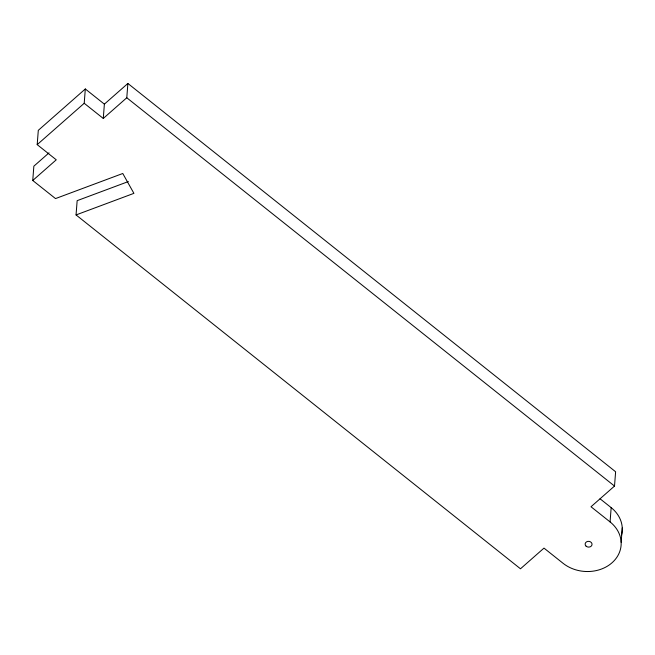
<?xml version="1.0" encoding="UTF-8"?>
<svg xmlns="http://www.w3.org/2000/svg" width="655" height="655" viewBox="0 0 655 655"><rect width="100%" height="100%" fill="white"/><g stroke="black" fill="none" stroke-linecap="round" stroke-linejoin="round"><path stroke-width="0.98" d="M128.364 181.558L77.151 200.659L76.054 214.93L133.907 193.348L122.772 173.493L55.519 198.58L32.75 180.485L33.847 166.19L49.019 152.844M32.75 180.485L56.256 159.812L37.196 144.632L38.301 130.337L85.314 88.974L104.374 104.145L103.277 118.449L84.217 103.277L85.314 88.974M103.277 118.449L126.783 97.767L127.881 83.463L615.618 471.772L614.513 486.067L591.006 506.749L610.067 521.92A34.649 28.894 4.4 0 1 611.966 562.833A34.649 28.894 4.4 0 1 563.046 563.284L543.994 548.112L520.479 568.794L76.054 214.93M610.067 521.92L611.164 507.625L600.045 498.774M621.153 542.291L622.25 527.987M37.196 144.632L84.217 103.277M104.374 104.145L127.881 83.463M126.783 97.767L614.513 486.067M611.164 507.625A34.649 28.894 4.4 0 1 621.423 535.487M586.069 546.147A3.463 2.89 4.4 0 0 591.907 545.132A3.463 2.89 4.4 0 0 587.797 541.39A3.463 2.89 4.4 0 0 586.069 546.147"/></g></svg>
